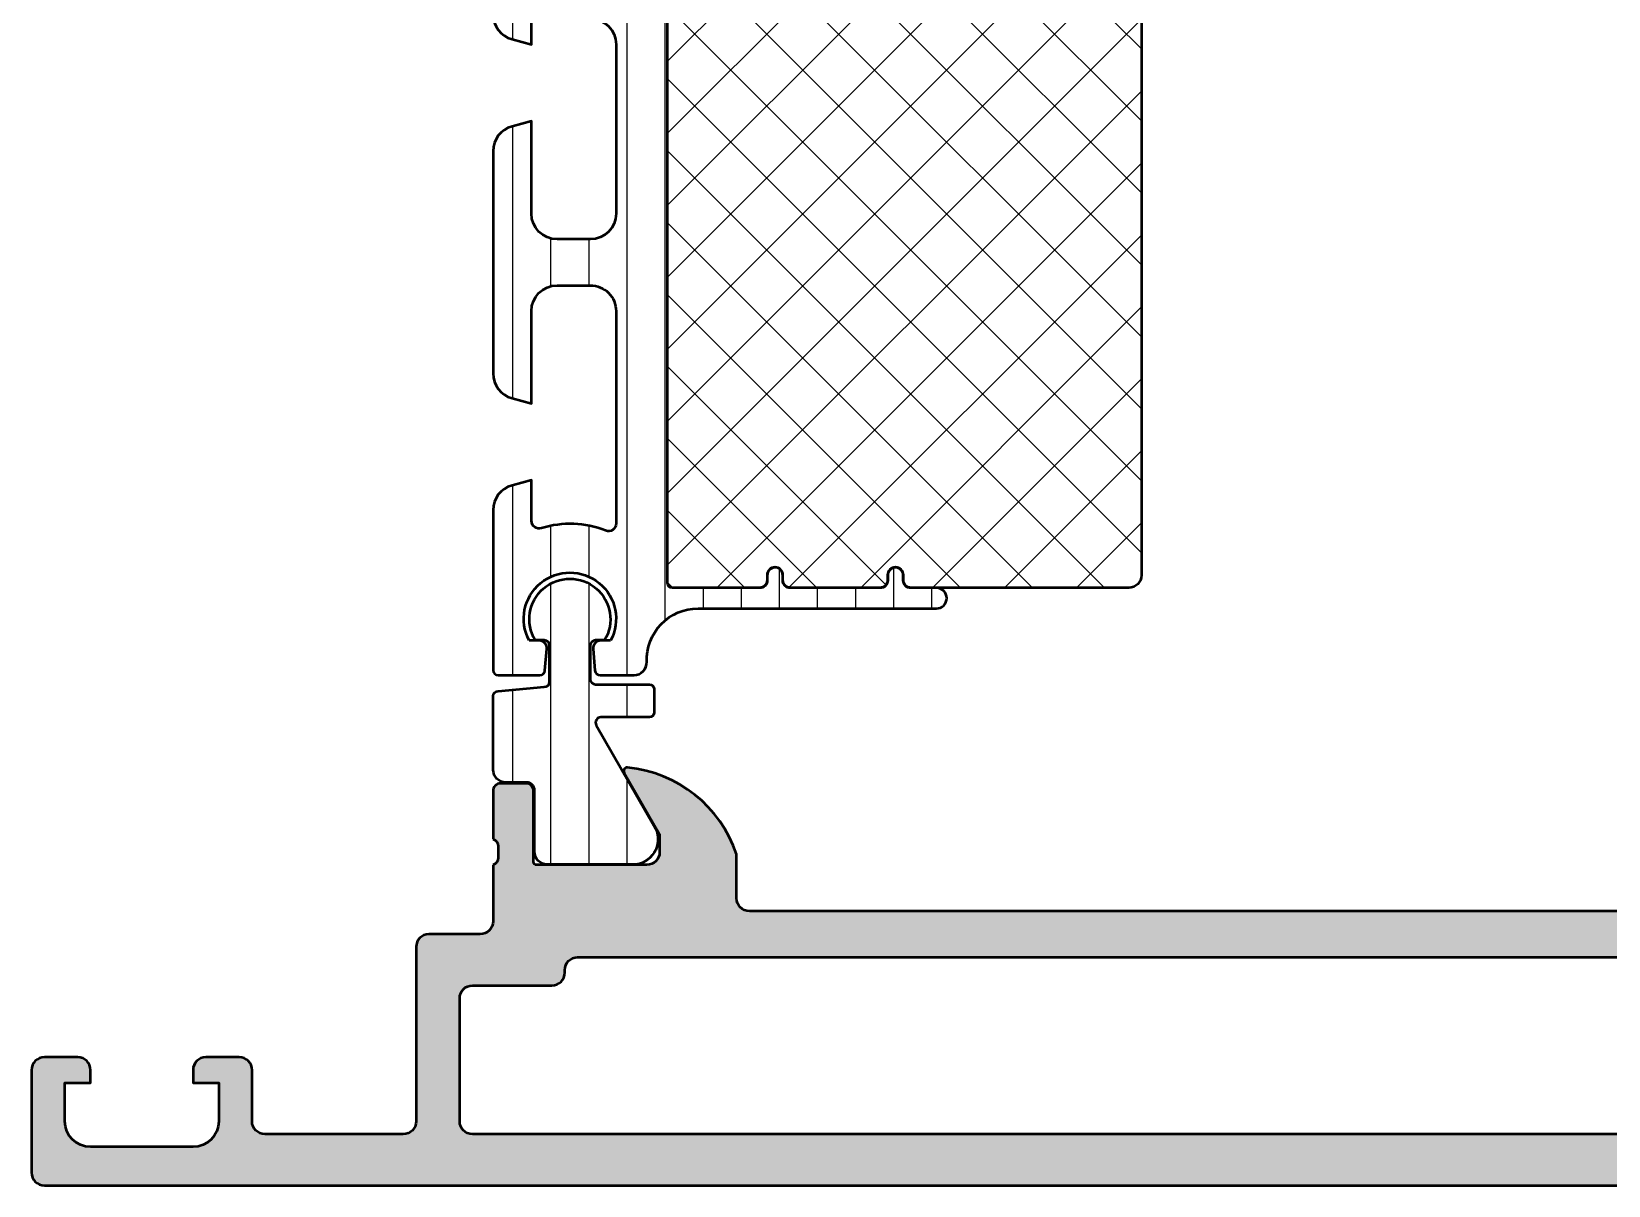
# Model space of a CAD drawing. Extents: x 5 to 135, y 0 to 90.
# Drawn here: x 5 to 66.5, y 0 to 45 of the extents above; entities that cross this region are included whole.
import ezdxf

# ---------------------------------------------------------------- set-up
doc = ezdxf.new("R2010")
doc.units = 0
for name, color, linetype, lineweight in [('0S-Alu contour', 7, 'Continuous', 50), ('0S-Alu hatch', 252, 'Continuous', 25), ('0S-Plastic contour', 254, 'Continuous', 50), ('0S-Plastic hatch', 253, 'Continuous', 25), ('0S-PT contour', 91, 'Continuous', 50), ('0S-PT hatch', 103, 'Continuous', 25)]:
    doc.layers.add(name, color=color, linetype=linetype, lineweight=lineweight)
pattern_1 = [(90, (0, 0), (-1.4859, 0), [])]

# ---------------------------------------------------------------- blocks, each defined once
blk = doc.blocks.new('438180__814EAFC7_BF43_4CFC_AAF3_BC1D831160ED_')
at = {"layer": '0S-Alu hatch'}
h = blk.add_hatch(color=256, dxfattribs=at)
edge = h.paths.add_edge_path()
edge.add_arc((20.5, 9.300000000000033), 0.5, 90, 180)
edge.add_line((20, 9.300000000000033), (19.99999999999998, 2.500000000000039))
edge.add_ellipse((19.49999999999998, 2.500000000000039), major_axis=(-0.5, 0), ratio=1, start_angle=90, end_angle=180, ccw=False)
edge.add_line((19.49999999999998, 2.000000000000039), (14.09999999999999, 2.000000000000033))
edge.add_ellipse((14.09999999999999, 2.500000000000033), major_axis=(-0.5, 0), ratio=1, start_angle=0, end_angle=90, ccw=False)
edge.add_line((13.59999999999999, 2.500000000000033), (13.59999999999999, 4.500000000000043))
edge.add_arc((13.09999999999999, 4.500000000000042), 0.5, 0, 90)
edge.add_line((13.09999999999999, 5.000000000000042), (11.79999999999999, 5.000000000000047))
edge.add_arc((11.79999999999999, 4.500000000000047), 0.5, 90, 180)
edge.add_line((11.29999999999999, 4.500000000000047), (11.29999999999999, 4.000000000000041))
edge.add_line((11.29999999999999, 4.000000000000041), (12.29999999999999, 4.000000000000041))
edge.add_line((12.29999999999999, 4.000000000000041), (12.29999999999999, 2.500000000000023))
edge.add_ellipse((11.30000000000002, 2.500000000000019), major_axis=(-0.9999999999999715, 0), ratio=1, start_angle=90, end_angle=180, ccw=False)
edge.add_line((11.30000000000002, 1.500000000000048), (7.300000000000011, 1.500000000000038))
edge.add_ellipse((7.300000000000011, 2.500000000000038), major_axis=(-1, 0), ratio=1, start_angle=0, end_angle=90, ccw=False)
edge.add_line((6.300000000000011, 2.500000000000038), (6.300000000000011, 4.000000000000043))
edge.add_line((6.300000000000011, 4.000000000000043), (7.299999999999997, 4.000000000000043))
edge.add_line((7.299999999999997, 4.000000000000043), (7.300000000000011, 4.500000000000015))
edge.add_arc((6.799999999999982, 4.500000000000015), 0.5000000000000285, 0, 90)
edge.add_line((6.799999999999982, 5.000000000000044), (5.5, 5.000000000000047))
edge.add_arc((5.5, 4.500000000000047), 0.5, 90, 180)
edge.add_line((5, 4.500000000000047), (5, 0.5000000000000462))
edge.add_arc((5.5, 0.5000000000000461), 0.5, 180, 270)
edge.add_line((5.5, 4.61e-14), (134.5, 1e-16))
edge.add_arc((134.5, 0.5000000000000002), 0.5000000000000001, 270, 360)
edge.add_line((135, 0.5000000000000002), (135, 4.5))
edge.add_arc((134.5, 4.5), 0.5, 0, 90)
edge.add_line((134.5, 5), (133.2, 5))
edge.add_arc((133.2, 4.5), 0.5, 90, 180)
edge.add_line((132.7, 4.5), (132.7, 4))
edge.add_line((132.7, 4), (133.7, 3.999999999999999))
edge.add_line((133.7, 3.999999999999999), (133.7, 2.499999999999999))
edge.add_ellipse((132.7, 2.499999999999999), major_axis=(-0.9999999999999857, 0), ratio=1, start_angle=90, end_angle=180, ccw=False)
edge.add_line((132.7, 1.500000000000013), (128.7, 1.500000000000001))
edge.add_ellipse((128.7, 2.5), major_axis=(-0.9999999999999991, 0), ratio=1, start_angle=0, end_angle=90, ccw=False)
edge.add_line((127.7, 2.5), (127.7, 4.000000000000002))
edge.add_line((127.7, 4.000000000000002), (128.7, 4.000000000000001))
edge.add_line((128.7, 4.000000000000001), (128.7, 4.5))
edge.add_arc((128.2, 4.500000000000001), 0.5, 0, 90)
edge.add_line((128.2, 5.000000000000001), (125.4, 5.000000000000003))
edge.add_arc((125.4, 4.500000000000003), 0.5, 90, 180)
edge.add_line((124.9, 4.500000000000003), (124.9, 4.299999999999998))
edge.add_arc((125.4, 4.300000000000002), 0.5, 180, 270)
edge.add_line((125.4, 3.800000000000002), (125.9, 3.800000000000004))
edge.add_ellipse((125.9, 3.3), major_axis=(-0.5000000000000036, 0), ratio=1, start_angle=180, end_angle=270, ccw=False)
edge.add_line((126.4, 3.3), (126.4, 2.500000000000003))
edge.add_ellipse((125.9, 2.500000000000003), major_axis=(-0.5, 0), ratio=1, start_angle=90, end_angle=180, ccw=False)
edge.add_line((125.9, 2.000000000000003), (109.8, 2.000000000000009))
edge.add_line((109.8, 2.000000000000009), (103.728752950012, 2.433660503570578))
edge.add_ellipse((103.8, 3.431119203401306), major_axis=(-0.9999999999999925, 0), ratio=1, start_angle=0, end_angle=85.91438322002551, ccw=False)
edge.add_line((102.8, 3.431119203401306), (102.8, 8.200000000000015))
edge.add_ellipse((103.3, 8.200000000000015), major_axis=(-0.4999999999999858, 0), ratio=1, start_angle=270, end_angle=360, ccw=False)
edge.add_line((103.3, 8.700000000000001), (104.3, 8.700000000000008))
edge.add_arc((104.3, 9.200000000000008), 0.5, 270, 360)
edge.add_line((104.8, 9.200000000000008), (104.8, 10.69999999999998))
edge.add_ellipse((104.878836446543, 10.96752059199311), major_axis=(-0.2788950563274415, 0), ratio=1, start_angle=-1.1645893740658835, end_angle=73.58012358050678, ccw=False)
edge.add_line((104.599999, 10.97318899999133), (104.599999, 11.42678299999165))
edge.add_ellipse((104.8788670956432, 11.43244365946854), major_axis=(-0.2789255417371686, 0), ratio=1, start_angle=-73.57540544464462, end_angle=1.1628700728535932, ccw=False)
edge.add_line((104.8, 11.6999869999915), (104.8, 13.579998))
edge.add_arc((104.5, 13.579998), 0.2999999999999971, 0, 90)
edge.add_line((104.5, 13.879998), (103.5200256809572, 13.879998))
edge.add_arc((103.5200256809572, 13.579998), 0.3000000000000007, 90, 180)
edge.add_line((103.2200256809572, 13.579998), (103.2200256809572, 10.82))
edge.add_ellipse((103.1000256809572, 10.82), major_axis=(-0.1200000000000045, 0), ratio=1, start_angle=90, end_angle=180, ccw=False)
edge.add_line((103.1000256809572, 10.69999999999999), (98.80000000000003, 10.7))
edge.add_ellipse((98.80000000000003, 11.2), major_axis=(-0.5, 0), ratio=1, start_angle=0, end_angle=90, ccw=False)
edge.add_line((98.30000000000001, 11.2), (98.30000000000001, 11.9))
edge.add_line((98.30000000000001, 11.9), (99.68149545762238, 14.29282032302755))
edge.add_arc((99.56188021535169, 14.36188021535171), 0.1381197846483185, 330.0000000000028, 455.6225775507826)
edge.add_arc((100.0382232411738, 9.523391138152158), 5.00000000000005, 95.62257755079324, 162.2515836439299)
edge.add_ellipse((94.79999999999998, 11.19999999999996), major_axis=(-0.4999999999999579, 0), ratio=1, start_angle=90, end_angle=162.2515836439314, ccw=False)
edge.add_line((94.79999999999998, 10.7), (33, 10.70000000000003))
edge.add_ellipse((32.99999999999999, 11.20000000000002), major_axis=(-0.4999999999999858, 0), ratio=1, start_angle=0, end_angle=90.00000000000159, ccw=False)
edge.add_line((32.5, 11.20000000000002), (32.50000000000002, 12.92002525929592))
edge.add_arc((27.76177675882621, 11.32339113815223), 4.999999999999984, 18.62221896074839, 84.37742244920652)
edge.add_arc((28.23811978464832, 16.16188021535172), 0.1381197846482905, 84.37742244921046, 209.9999999999979)
edge.add_line((28.11850454237766, 16.09282032302758), (29.5, 13.70000000000003))
edge.add_line((29.5, 13.70000000000003), (29.50000000000001, 13.00000000000004))
edge.add_ellipse((29, 13.00000000000004), major_axis=(-0.5000000000000142, 0), ratio=1, start_angle=90, end_angle=180, ccw=False)
edge.add_line((29, 12.50000000000003), (24.69997431904278, 12.50000000000005))
edge.add_ellipse((24.69997431904278, 12.62000000000005), major_axis=(-0.1200000000000045, 0), ratio=1, start_angle=0, end_angle=90, ccw=False)
edge.add_line((24.57997431904278, 12.62000000000005), (24.57997431904279, 15.37999800000003))
edge.add_arc((24.27997431904278, 15.37999800000003), 0.3000000000000114, 0, 90)
edge.add_line((24.27997431904278, 15.67999800000004), (23.29999999999998, 15.67999800000005))
edge.add_arc((23.29999999999997, 15.37999800000005), 0.2999999999999954, 89.99999999999729, 180)
edge.add_line((22.99999999999997, 15.37999800000005), (23, 13.49998699999152))
edge.add_ellipse((22.92113290435683, 13.23244365946859), major_axis=(-0.2789255417371429, 0), ratio=1, start_angle=178.8371299271167, end_angle=253.57540544464308, ccw=False)
edge.add_line((23.20000099999999, 13.22678299999155), (23.20000099999999, 12.77318899999163))
edge.add_ellipse((22.92116355345694, 12.76752059199316), major_axis=(-0.2788950563274399, 0), ratio=1, start_angle=106.4198764194933, end_angle=181.1645893741182, ccw=False)
edge.add_line((22.99999999999998, 12.50000000000003), (22.99999999999998, 10.30000000000002))
edge.add_ellipse((22.50000000000001, 10.30000000000002), major_axis=(-0.4999999999999716, 0), ratio=1, start_angle=89.9999999999983, end_angle=180, ccw=False)
edge.add_line((22.5, 9.800000000000052), (20.5, 9.800000000000033))
edge = h.paths.add_edge_path()
edge.add_line((22.2, 7.800000000000039), (25.30000000000001, 7.800000000000039))
edge.add_arc((25.30000000000001, 8.300000000000026), 0.4999999999999858, 270, 360)
edge.add_line((25.8, 8.300000000000026), (25.8, 8.400000000000023))
edge.add_ellipse((26.30000000000001, 8.400000000000023), major_axis=(-0.5000000000000142, 0), ratio=1, start_angle=270.00000000000165, end_angle=360, ccw=False)
edge.add_line((26.3, 8.900000000000038), (100.6, 8.900000000000007))
edge.add_ellipse((100.6, 8.40000000000001), major_axis=(-0.4999999999999983, 0), ratio=1, start_angle=180, end_angle=270, ccw=False)
edge.add_line((101.1, 8.40000000000001), (101.1, 2.500000000000012))
edge.add_ellipse((100.6, 2.500000000000012), major_axis=(-0.5, 0), ratio=1, start_angle=90, end_angle=180, ccw=False)
edge.add_line((100.6, 2.000000000000012), (22.2, 2.000000000000038))
edge.add_ellipse((22.2, 2.500000000000037), major_axis=(-0.4999999999999996, 0), ratio=1, start_angle=0, end_angle=90, ccw=False)
edge.add_line((21.7, 2.500000000000037), (21.7, 7.300000000000039))
edge.add_ellipse((22.2, 7.300000000000039), major_axis=(-0.5, 0), ratio=1, start_angle=270, end_angle=360, ccw=False)
at = {"layer": '0S-Alu contour', "color": 7}
for points in [[(28.11850454237766, 16.09282032302758), (29.5, 13.70000000000003), (29.50000000000001, 13.00000000000004)], [(22.99999999999997, 15.37999800000005), (23, 13.49998699999152)], [(24.27997431904278, 15.67999800000004), (23.29999999999998, 15.67999800000005)], [(24.57997431904278, 12.62000000000005), (24.57997431904279, 15.37999800000003)], [(23.20000099999999, 13.22678299999155), (23.20000099999999, 12.77318899999163)], [(32.5, 11.20000000000002), (32.50000000000002, 12.92002525929592)], [(22.99999999999998, 12.50000000000003), (22.99999999999998, 10.30000000000002)], [(29, 12.50000000000003), (24.69997431904278, 12.50000000000005)], [(94.79999999999998, 10.7), (33, 10.70000000000003)], [(20, 9.300000000000033), (19.99999999999998, 2.500000000000039)], [(22.5, 9.800000000000052), (20.5, 9.800000000000033)], [(26.3, 8.900000000000038), (100.6, 8.900000000000007)], [(25.8, 8.300000000000026), (25.8, 8.400000000000023)], [(22.2, 7.800000000000039), (25.30000000000001, 7.800000000000039)], [(21.7, 2.500000000000037), (21.7, 7.300000000000039)], [(6.799999999999982, 5.000000000000044), (5.5, 5.000000000000047)], [(13.09999999999999, 5.000000000000042), (11.79999999999999, 5.000000000000047)], [(5, 4.500000000000047), (5, 0.5000000000000462)], [(6.300000000000011, 2.500000000000038), (6.300000000000011, 4.000000000000043), (7.299999999999997, 4.000000000000043), (7.300000000000011, 4.500000000000015)], [(11.29999999999999, 4.500000000000047), (11.29999999999999, 4.000000000000041), (12.29999999999999, 4.000000000000041), (12.29999999999999, 2.500000000000023)], [(13.59999999999999, 2.500000000000033), (13.59999999999999, 4.500000000000043)], [(19.49999999999998, 2.000000000000039), (14.09999999999999, 2.000000000000033)], [(100.6, 2.000000000000012), (22.2, 2.000000000000038)], [(11.30000000000002, 1.500000000000048), (7.300000000000011, 1.500000000000038)], [(5.5, 4.61e-14), (134.5, 1e-16)]]:
    blk.add_lwpolyline(points, dxfattribs=at)
for centre, radius, start, end in [((28.23811978464832, 16.16188021535172), 0.1381197846482905, 84.37742244921046, 209.9999999999979), ((27.76177675882621, 11.32339113815223), 4.999999999999984, 18.62221896074839, 84.37742244920652), ((23.29999999999997, 15.37999800000005), 0.2999999999999954, 89.99999999999729, 180), ((24.27997431904278, 15.37999800000003), 0.3000000000000114, 0, 90), ((20.5, 9.300000000000033), 0.5, 90, 180), ((25.30000000000001, 8.300000000000026), 0.4999999999999858, 270, 0), ((5.5, 4.500000000000047), 0.5, 90, 180), ((6.799999999999982, 4.500000000000015), 0.5000000000000285, 0, 90), ((11.79999999999999, 4.500000000000047), 0.5, 90, 180), ((13.09999999999999, 4.500000000000042), 0.5, 0, 90), ((5.5, 0.5000000000000461), 0.5, 180, 270)]:
    blk.add_arc(centre, radius, start, end, dxfattribs=at)
at = {"layer": '0S-Alu contour', "color": 7, "extrusion": (0, 0, -1)}
for centre, radius, start, end in [((-22.92113290435683, 13.23244365946859), 0.2789255417371429, 106.4245945553569, 181.1628700728834), ((-29, 13.00000000000004), 0.5000000000000142, 180, 270), ((-22.92116355345694, 12.76752059199316), 0.2788950563274399, 178.8354106258818, 253.5801235805067), ((-24.69997431904278, 12.62000000000005), 0.1200000000000045, 270, 0), ((-32.99999999999999, 11.20000000000002), 0.4999999999999858, 269.9999999999984, 0), ((-22.50000000000001, 10.30000000000002), 0.4999999999999716, 180, 270.0000000000017), ((-26.30000000000001, 8.400000000000023), 0.5000000000000142, 0, 89.99999999999837), ((-22.2, 7.300000000000039), 0.5, 0, 90), ((-7.300000000000011, 2.500000000000038), 1, 270, 0), ((-11.30000000000002, 2.500000000000019), 0.9999999999999715, 180, 270), ((-14.09999999999999, 2.500000000000033), 0.5, 270, 0), ((-19.49999999999998, 2.500000000000039), 0.5, 180, 270), ((-22.2, 2.500000000000037), 0.4999999999999996, 270, 0)]:
    blk.add_arc(centre, radius, start, end, dxfattribs=at)
blk = doc.blocks.new('284259__58553F47_09EC_408F_94C0_0DFBBCF544B6___F03241F6_946D_484C_BD6D_62B1DB7DDAC7_')
at = {"layer": '0S-Plastic hatch'}
h = blk.add_hatch(dxfattribs=at)
h.set_pattern_fill('ANSI31', color=256, scale=0.4680000000000001, angle=45, style=0)
h.set_pattern_definition(pattern_1)
edge = h.paths.add_edge_path()
edge.add_line((22.99998674323192, 48.79000299999766), (22.999986728302, 45.66896648204918))
edge.add_arc((24.00109833444349, 45.66967109353213), 1.001111854104481, 180.040326430396, 254.9402975235306)
edge.add_line((23.74098404275708, 44.70294181411158), (24.49998672830331, 44.49999991958055))
edge.add_line((24.49998672830331, 44.49999991958055), (24.49996384012012, 45.49999991958049))
edge.add_line((24.49996384012012, 45.49999991958049), (26.79987212951386, 45.49999992563205))
edge.add_ellipse((26.79987212951385, 44.4998822681647), major_axis=(-1.000117657467349, 0), ratio=1, start_angle=180, end_angle=269.9999999999992, ccw=False)
edge.add_line((27.79998978698119, 44.4998822681647), (27.79998978698126, 37.90010917127506))
edge.add_ellipse((26.79988052924239, 37.90010917127506), major_axis=(-1.00010925773887, 0), ratio=1, start_angle=90.00000030740688, end_angle=180, ccw=False)
edge.add_line((26.79988053460824, 36.89999991353619), (25.50010101908842, 36.89999991261349))
edge.add_ellipse((25.50010101908843, 37.90013710098986), major_axis=(-1.000137188376371, 0), ratio=1, start_angle=0, end_angle=89.9999999999992, ccw=False)
edge.add_line((24.49996383071206, 37.90013710098986), (24.49996384012, 41.4999999195805))
edge.add_line((24.49996384012, 41.4999999195805), (23.74098404275642, 41.29699698989327))
edge.add_arc((24.0011716479505, 40.33020355047965), 1.001192860736555, 105.0627999273956, 179.9547890311816)
edge.add_line((22.99997909890913, 40.33099357192443), (22.99997909890906, 31.66900626725561))
edge.add_arc((24.00113193529431, 31.66971090775821), 1.00115308435846, 180.040326430414, 254.9402975235496)
edge.add_line((23.74100693094084, 30.70294181411145), (24.49996384012, 30.50001215925068))
edge.add_line((24.49996384012, 30.50001215925068), (24.49996383071204, 34.09986884497104))
edge.add_ellipse((25.50010101908843, 34.09986884497101), major_axis=(-1.000137188376399, 0), ratio=1, start_angle=270.00000026673837, end_angle=360, ccw=False)
edge.add_line((25.50010101443233, 35.10000603334741), (26.79988052924236, 35.10000603242477))
edge.add_ellipse((26.7998805292424, 34.09989677468593), major_axis=(-1.000109257738841, 0), ratio=1, start_angle=180, end_angle=270.00000000000244, ccw=False)
edge.add_line((27.79998978698124, 34.09989677468593), (27.79998978006084, 25.81576744381206))
edge.add_ellipse((27.4999897800609, 25.81576744381207), major_axis=(-0.2999999999999403, 0), ratio=1, start_angle=68.53974442791849, end_angle=180, ccw=False)
edge.add_arc((25.99998126739283, 22.00001398454327), 3.799999999999879, 68.53974442791804, 107.0188797955992)
edge.add_ellipse((24.79996536599561, 25.92046827408582), major_axis=(-0.2999999999999751, 0), ratio=1, start_angle=0, end_angle=107.01887979559751, ccw=False)
edge.add_line((24.49996536599563, 25.92046827408582), (24.49996536599552, 27.49999991958027))
edge.add_line((24.49996536599552, 27.49999991958027), (23.74098556863144, 27.2969969898931))
edge.add_arc((24.00117317382618, 26.33020355047949), 1.001192860736714, 105.0627999274319, 179.954789031246)
edge.add_line((22.99998062478464, 26.33099357192314), (22.99998062478471, 20.10004730203323))
edge.add_arc((23.19998062478472, 20.10004730203323), 0.2000000000000028, 180, 269.9999999999959)
edge.add_line((23.1999806247847, 19.90004730203322), (24.825995996266, 19.90004730203322))
edge.add_arc((24.82599599626599, 20.10004730203347), 0.2000000000002515, 270.0000000000041, 354.9998434473366)
edge.add_line((25.02523488825568, 20.08261560909159), (25.09883896276901, 20.92388755558904))
edge.add_arc((24.79998062478479, 20.95003509500184), 0.3000000000000504, 354.9998434473374, 449.9999999999729)
edge.add_line((24.79998062478494, 21.25003509500189), (24.41337675759654, 21.25003509500204))
edge.add_ellipse((26.00003992233552, 22.10003509597875), major_axis=(-1.799999999999979, 0), ratio=1, start_angle=151.8213572241999, end_angle=28.1786427758002, ccw=False)
edge.add_line((27.5867030870745, 21.25003509500204), (27.19998062478487, 21.25003509500204))
edge.add_arc((27.19998062478486, 20.9500350950019), 0.3000000000001428, 89.99999999999729, 185.0001565526666)
edge.add_line((26.90112228680055, 20.92388755558908), (26.97472636131396, 20.08261560909136))
edge.add_arc((27.17396525330335, 20.10004730203324), 0.1999999999999543, 185.0001565526677, 270)
edge.add_line((27.17396525330335, 19.90004730203328), (28.49998062478777, 19.90004730203322))
edge.add_arc((28.4999806247878, 20.40004730203338), 0.5000000000001599, 269.9999999999968, 362.2920152210359)
edge.add_ellipse((30.99798057030176, 20.50002866135833), major_axis=(-1.999999999999889, 0), ratio=1, start_angle=-89.99999999999898, end_angle=2.2920152210356264, ccw=False)
edge.add_line((30.99798057030173, 22.50002866135822), (40.29998360589394, 22.50002866135839))
edge.add_arc((40.29998360589394, 22.90002255784277), 0.399993896484375, 270, 450)
edge.add_line((40.29998360589394, 23.30001645432714), (39.29998055413613, 23.30001645432714))
edge.add_ellipse((39.29998055413613, 23.60001645432721), major_axis=(-0.3000000000000682, 0), ratio=1, start_angle=0, end_angle=90, ccw=False)
edge.add_line((38.99998055413606, 23.60001645432721), (38.99998055413606, 23.80001645432976))
edge.add_arc((38.69998513177272, 23.80001645432972), 0.2999954223633381, 0, 180)
edge.add_line((38.39998970940938, 23.80001645432968), (38.39998970940944, 23.60001645432733))
edge.add_ellipse((38.0999897094094, 23.60001645432725), major_axis=(-0.3000000000000398, 0), ratio=1, start_angle=89.99999999999733, end_angle=180, ccw=False)
edge.add_line((38.09998970940938, 23.30001645432721), (34.59998055413607, 23.30001645432714))
edge.add_ellipse((34.59998055413608, 23.60001645432716), major_axis=(-0.3000000000000149, 0), ratio=1, start_angle=0, end_angle=89.99999999999733, ccw=False)
edge.add_line((34.29998055413607, 23.60001645432716), (34.29998055413613, 23.80001645432699))
edge.add_arc((33.99998513177282, 23.80001645432705), 0.2999954223633097, 0, 180)
edge.add_line((33.69998970940951, 23.80001645432711), (33.69998970940945, 23.60001645432717))
edge.add_ellipse((33.3999897094094, 23.60001645432725), major_axis=(-0.300000000000054, 0), ratio=1, start_angle=90.00000000000267, end_angle=180, ccw=False)
edge.add_line((33.39998970940941, 23.3000164543272), (29.9999867283033, 23.30001645432709))
edge.add_ellipse((29.9999867283033, 23.50001645432536), major_axis=(-0.1999999999982691, 0), ratio=1, start_angle=0, end_angle=90, ccw=False)
edge.add_line((29.79998672830503, 23.50001645432536), (29.79998672830327, 46.90001645432683))
edge.add_ellipse((29.99998672830328, 46.90001645432685), major_axis=(-0.200000000000017, 0), ratio=1, start_angle=270.0000000000041, end_angle=360, ccw=False)
edge.add_line((29.99998672830327, 47.10001645432686), (33.39998970940954, 47.10001645432675))
edge.add_ellipse((33.39998970940954, 46.80001645432674), major_axis=(-0.3000000000000114, 0), ratio=1, start_angle=180, end_angle=270, ccw=False)
edge.add_line((33.69998970940955, 46.80001645432674), (33.69998970940945, 46.60001645432704))
edge.add_arc((33.99998513177279, 46.60001645432701), 0.2999954223633381, 180, 360)
edge.add_line((34.29998055413613, 46.60001645432698), (34.29998055413613, 46.8000164543269))
edge.add_ellipse((34.59998055413603, 46.80001645432691), major_axis=(-0.2999999999998977, 0), ratio=1, start_angle=270, end_angle=360, ccw=False)
edge.add_line((34.59998055413603, 47.1000164543268), (38.0999897094094, 47.10001645432682))
edge.add_ellipse((38.0999897094094, 46.80001645432681), major_axis=(-0.3000000000000114, 0), ratio=1, start_angle=180, end_angle=270, ccw=False)
edge.add_line((38.39998970940941, 46.80001645432681), (38.39998970940927, 46.6000164543245))
edge.add_arc((38.69998513177267, 46.60001645432436), 0.2999954223633949, 180, 360)
edge.add_line((38.99998055413606, 46.60001645432423), (38.99998055413608, 46.80001645432684))
edge.add_ellipse((39.2999805541361, 46.80001645432684), major_axis=(-0.3000000000000256, 0), ratio=1, start_angle=270.00000000000273, end_angle=360, ccw=False)
edge.add_line((39.29998055413609, 47.10001645432686), (40.29998360589397, 47.10001645432686))
edge.add_arc((40.29998360589395, 47.50001035081122), 0.3999938964843466, 270.0000000000021, 450.000000000002)
edge.add_line((40.29998360589394, 47.90000424729556), (28.0999901823073, 47.90000424729573))
edge.add_ellipse((28.09999018230731, 48.10000424729573), major_axis=(-0.2000000000000028, 0), ratio=1, start_angle=0, end_angle=89.99999999999591, ccw=False)
edge.add_line((27.89999018230731, 48.10000424729573), (27.90503311858169, 48.53086750689143))
edge.add_line((27.90503311858169, 48.53086750689143), (29.28546822640297, 50.95954699999747))
edge.add_arc((28.44421557741173, 51.50018192527475), 0.9999960709244554, 327.2729839001503, 441.8183919481008)
edge.add_line((28.58652622640306, 52.48999999999758), (25.10998208867839, 52.49000000000465))
edge.add_arc((25.10998208867838, 51.99000402255906), 0.499995977445586, 89.99999999999837, 180.0079248057727)
edge.add_line((24.60998611601544, 51.989934866139), (24.61031805876728, 49.59004449382497))
edge.add_ellipse((24.31031806163682, 49.59000299999777), major_axis=(-0.300000000000019, 0), ratio=1, start_angle=89.99999999999733, end_angle=180.0079247372928, ccw=False)
edge.add_line((24.31031806163681, 49.29000299999775), (23.49998674323207, 49.2900029999978))
edge.add_arc((23.49998674323206, 48.79000299999766), 0.500000000000135, 89.99999999999837, 180)
at = {"layer": '0S-Plastic contour', "color": 7}
for points in [[(28.58652622640306, 52.48999999999758), (25.10998208867839, 52.49000000000465)], [(24.60998611601544, 51.989934866139), (24.61031805876728, 49.59004449382497)], [(27.89999018230731, 48.10000424729573), (27.90503311858169, 48.53086750689143), (29.28546822640297, 50.95954699999747)], [(24.31031806163681, 49.29000299999775), (23.49998674323207, 49.2900029999978)], [(22.99998674323192, 48.79000299999766), (22.999986728302, 45.66896648204918)], [(40.29998360589394, 47.90000424729556), (28.0999901823073, 47.90000424729573)], [(29.79998672830503, 23.50001645432536), (29.79998672830327, 46.90001645432683)], [(29.99998672830327, 47.10001645432686), (33.39998970940954, 47.10001645432675)], [(33.69998970940955, 46.80001645432674), (33.69998970940945, 46.60001645432704)], [(34.29998055413613, 46.60001645432698), (34.29998055413613, 46.8000164543269)], [(34.59998055413603, 47.1000164543268), (38.0999897094094, 47.10001645432682)], [(38.39998970940941, 46.80001645432681), (38.39998970940927, 46.6000164543245)], [(38.99998055413606, 46.60001645432423), (38.99998055413608, 46.80001645432684)], [(39.29998055413609, 47.10001645432686), (40.29998360589397, 47.10001645432686)], [(23.74098404275708, 44.70294181411158), (24.49998672830331, 44.49999991958055), (24.49996384012012, 45.49999991958049), (26.79987212951386, 45.49999992563205)], [(27.79998978698119, 44.4998822681647), (27.79998978698126, 37.90010917127506)], [(24.49996383071206, 37.90013710098986), (24.49996384012, 41.4999999195805), (23.74098404275642, 41.29699698989327)], [(22.99997909890913, 40.33099357192443), (22.99997909890906, 31.66900626725561)], [(26.79988053460824, 36.89999991353619), (25.50010101908842, 36.89999991261349)], [(25.50010101443233, 35.10000603334741), (26.79988052924236, 35.10000603242477)], [(23.74100693094084, 30.70294181411145), (24.49996384012, 30.50001215925068), (24.49996383071204, 34.09986884497104)], [(27.79998978698124, 34.09989677468593), (27.79998978006084, 25.81576744381206)], [(24.49996536599563, 25.92046827408582), (24.49996536599552, 27.49999991958027), (23.74098556863144, 27.2969969898931)], [(22.99998062478464, 26.33099357192314), (22.99998062478471, 20.10004730203323)], [(33.69998970940951, 23.80001645432711), (33.69998970940945, 23.60001645432717)], [(34.29998055413607, 23.60001645432716), (34.29998055413613, 23.80001645432699)], [(38.39998970940938, 23.80001645432968), (38.39998970940944, 23.60001645432733)], [(38.99998055413606, 23.60001645432721), (38.99998055413606, 23.80001645432976)], [(33.39998970940941, 23.3000164543272), (29.9999867283033, 23.30001645432709)], [(38.09998970940938, 23.30001645432721), (34.59998055413607, 23.30001645432714)], [(40.29998360589394, 23.30001645432714), (39.29998055413613, 23.30001645432714)], [(30.99798057030173, 22.50002866135822), (40.29998360589394, 22.50002866135839)], [(24.79998062478494, 21.25003509500189), (24.41337675759654, 21.25003509500204)], [(25.02523488825568, 20.08261560909159), (25.09883896276901, 20.92388755558904)], [(26.90112228680055, 20.92388755558908), (26.97472636131396, 20.08261560909136)], [(27.5867030870745, 21.25003509500204), (27.19998062478487, 21.25003509500204)], [(23.1999806247847, 19.90004730203322), (24.825995996266, 19.90004730203322)], [(27.17396525330335, 19.90004730203328), (28.49998062478777, 19.90004730203322)]]:
    blk.add_lwpolyline(points, dxfattribs=at)
for centre, radius, start, end in [((25.10998208867838, 51.99000402255906), 0.499995977445586, 89.99999999999837, 180.0079248057727), ((28.44421557741173, 51.50018192527475), 0.9999960709244554, 327.2729839001503, 81.81839194810085), ((23.49998674323206, 48.79000299999766), 0.500000000000135, 89.99999999999837, 180), ((40.29998360589395, 47.50001035081122), 0.3999938964843466, 270.0000000000021, 90.00000000000205), ((33.99998513177279, 46.60001645432701), 0.2999954223633381, 180, 0), ((38.69998513177267, 46.60001645432436), 0.2999954223633949, 180, 0), ((24.00109833444349, 45.66967109353213), 1.001111854104481, 180.040326430396, 254.9402975235306), ((24.0011716479505, 40.33020355047965), 1.001192860736555, 105.0627999273956, 179.9547890311816), ((24.00113193529431, 31.66971090775821), 1.00115308435846, 180.040326430414, 254.9402975235496), ((24.00117317382618, 26.33020355047949), 1.001192860736714, 105.0627999274319, 179.954789031246), ((25.99998126739283, 22.00001398454327), 3.799999999999879, 68.53974442791804, 107.0188797955992), ((33.99998513177282, 23.80001645432705), 0.2999954223633097, 0, 180), ((38.69998513177272, 23.80001645432972), 0.2999954223633381, 0, 180), ((40.29998360589394, 22.90002255784277), 0.399993896484375, 270, 90), ((24.79998062478479, 20.95003509500184), 0.3000000000000504, 354.9998434473374, 89.99999999997284), ((27.19998062478486, 20.9500350950019), 0.3000000000001428, 89.99999999999729, 185.0001565526666), ((28.4999806247878, 20.40004730203338), 0.5000000000001599, 269.9999999999968, 2.292015221035908), ((23.19998062478472, 20.10004730203323), 0.2000000000000028, 180, 269.9999999999959), ((24.82599599626599, 20.10004730203347), 0.2000000000002515, 270.0000000000041, 354.9998434473366), ((27.17396525330335, 20.10004730203324), 0.1999999999999543, 185.0001565526677, 270)]:
    blk.add_arc(centre, radius, start, end, dxfattribs=at)
at = {"layer": '0S-Plastic contour', "color": 7, "extrusion": (0, 0, -1)}
for centre, radius, start, end in [((-24.31031806163682, 49.59000299999777), 0.300000000000019, 179.9920752627072, 270.0000000000027), ((-28.09999018230731, 48.10000424729573), 0.2000000000000028, 270.0000000000041, 0), ((-29.99998672830328, 46.90001645432685), 0.200000000000017, 0, 89.99999999999594), ((-33.39998970940954, 46.80001645432674), 0.3000000000000114, 90, 180), ((-34.59998055413603, 46.80001645432691), 0.2999999999998977, 0, 90), ((-38.0999897094094, 46.80001645432681), 0.3000000000000114, 90, 180), ((-39.2999805541361, 46.80001645432684), 0.3000000000000256, 0, 89.99999999999729), ((-26.79987212951385, 44.4998822681647), 1.000117657467349, 90.00000000000081, 180), ((-25.50010101908843, 37.90013710098986), 1.000137188376371, 270.0000000000008, 0), ((-26.79988052924239, 37.90010917127506), 1.00010925773887, 180, 269.9999996925931), ((-25.50010101908843, 34.09986884497101), 1.000137188376399, 0, 89.99999973326165), ((-26.7998805292424, 34.09989677468593), 1.000109257738841, 89.99999999999756, 180), ((-24.79996536599561, 25.92046827408582), 0.2999999999999751, 252.9811202044025, 0), ((-27.4999897800609, 25.81576744381207), 0.2999999999999403, 180, 291.4602555720815), ((-26.00003992233552, 22.10003509597875), 1.799999999999979, 331.8213572241998, 208.1786427758002), ((-29.9999867283033, 23.50001645432536), 0.1999999999982691, 270, 0), ((-33.3999897094094, 23.60001645432725), 0.300000000000054, 180, 269.9999999999973), ((-34.59998055413608, 23.60001645432716), 0.3000000000000149, 270.0000000000027, 0), ((-38.0999897094094, 23.60001645432725), 0.3000000000000398, 180, 270.0000000000027), ((-39.29998055413613, 23.60001645432721), 0.3000000000000682, 270, 0), ((-30.99798057030176, 20.50002866135833), 1.999999999999889, 357.7079847789644, 89.99999999999898)]:
    blk.add_arc(centre, radius, start, end, dxfattribs=at)
blk = doc.blocks.new('439120__6E0EBD5B_D779_45DD_9AAA_1F7CC7FA0550_')
at = {"layer": '0S-PT hatch'}
h = blk.add_hatch(dxfattribs=at)
h.set_pattern_fill('ANSI37', color=256, scale=0.625, angle=90, style=0)
h.set_pattern_definition([(135, (0, 0), (-1.403165018917055, -1.403165018917055), []), (225, (0, 0), (1.403165018917055, -1.403165018917055), [])])
edge = h.paths.add_edge_path()
edge.add_ellipse((47.79998672830319, 46.60001645432317), major_axis=(-0.4900000000001157, 0), ratio=1, start_angle=180, end_angle=270, ccw=False)
edge.add_line((48.2899867283033, 46.60001645432317), (48.28998672830326, 23.80001645432254))
edge.add_ellipse((47.7999867283033, 23.80001645432254), major_axis=(-0.4899999999999523, 0), ratio=1, start_angle=90.0000000000017, end_angle=180, ccw=False)
edge.add_line((47.79998672830332, 23.31001645432259), (39.2999805541361, 23.3100164543226))
edge.add_ellipse((39.2999805541361, 23.60001645432264), major_axis=(-0.2900000000000418, 0), ratio=1, start_angle=0, end_angle=90, ccw=False)
edge.add_line((39.00998055413606, 23.60001645432264), (39.00998055413607, 23.80001645432291))
edge.add_arc((38.69998513177278, 23.80001645432289), 0.3099954223632864, 0, 180)
edge.add_line((38.38998970940949, 23.80001645432288), (38.38998970940949, 23.60001645432312))
edge.add_ellipse((38.09998970940942, 23.60001645432312), major_axis=(-0.2900000000000773, 0), ratio=1, start_angle=90.00000000000279, end_angle=180, ccw=False)
edge.add_line((38.09998970940943, 23.31001645432305), (34.59998055413603, 23.31001645432305))
edge.add_ellipse((34.59998055413604, 23.60001645432301), major_axis=(-0.2899999999999565, 0), ratio=1, start_angle=0, end_angle=89.99999999999733, ccw=False)
edge.add_line((34.30998055413609, 23.60001645432301), (34.30998055413608, 23.80001645432288))
edge.add_arc((33.99998513177276, 23.80001645432289), 0.3099954223633148, 0, 180)
edge.add_line((33.68998970940945, 23.80001645432291), (33.68998970940945, 23.60001645432292))
edge.add_ellipse((33.39998970940952, 23.60001645432292), major_axis=(-0.289999999999921, 0), ratio=1, start_angle=90, end_angle=180, ccw=False)
edge.add_line((33.39998970940952, 23.310016454323), (29.99998672830337, 23.31001645432294))
edge.add_ellipse((29.99998672830339, 23.50001645432293), major_axis=(-0.1899999999999906, 0), ratio=1, start_angle=0, end_angle=89.99999999999568, ccw=False)
edge.add_line((29.8099867283034, 23.50001645432293), (29.80998672830333, 46.90001645432293))
edge.add_ellipse((29.99998672830328, 46.90001645432293), major_axis=(-0.1899999999999551, 0), ratio=1, start_angle=270, end_angle=360, ccw=False)
edge.add_line((29.99998672830328, 47.09001645432288), (33.39998970940947, 47.09001645432283))
edge.add_ellipse((33.39998970940947, 46.80001645432285), major_axis=(-0.2899999999999849, 0), ratio=1, start_angle=180, end_angle=270, ccw=False)
edge.add_line((33.68998970940945, 46.80001645432285), (33.68998970940945, 46.60001645432292))
edge.add_arc((33.99998513177276, 46.60001645432291), 0.3099954223633148, 180, 360)
edge.add_line((34.30998055413608, 46.60001645432288), (34.30998055413608, 46.80001645432279))
edge.add_ellipse((34.59998055413605, 46.80001645432279), major_axis=(-0.2899999999999778, 0), ratio=1, start_angle=270, end_angle=360, ccw=False)
edge.add_line((34.59998055413605, 47.09001645432277), (38.09998970940951, 47.09001645432278))
edge.add_ellipse((38.09998970940951, 46.80001645432279), major_axis=(-0.2899999999999849, 0), ratio=1, start_angle=180, end_angle=270, ccw=False)
edge.add_line((38.3899897094095, 46.80001645432279), (38.38998970940949, 46.60001645432292))
edge.add_arc((38.69998513177278, 46.60001645432291), 0.3099954223632864, 180, 360)
edge.add_line((39.00998055413607, 46.60001645432288), (39.00998055413607, 46.80001645432316))
edge.add_ellipse((39.29998055413603, 46.80001645432316), major_axis=(-0.2899999999999636, 0), ratio=1, start_angle=270.0000000000028, end_angle=360, ccw=False)
edge.add_line((39.29998055413602, 47.09001645432312), (47.79998672830319, 47.09001645432329))
at = {"layer": '0S-PT contour', "color": 7}
for points in [[(29.8099867283034, 23.50001645432293), (29.80998672830333, 46.90001645432293)], [(29.99998672830328, 47.09001645432288), (33.39998970940947, 47.09001645432283)], [(33.68998970940945, 46.80001645432285), (33.68998970940945, 46.60001645432292)], [(34.30998055413608, 46.60001645432288), (34.30998055413608, 46.80001645432279)], [(34.59998055413605, 47.09001645432277), (38.09998970940951, 47.09001645432278)], [(38.3899897094095, 46.80001645432279), (38.38998970940949, 46.60001645432292)], [(39.00998055413607, 46.60001645432288), (39.00998055413607, 46.80001645432316)], [(39.29998055413602, 47.09001645432312), (47.79998672830319, 47.09001645432329)], [(48.2899867283033, 46.60001645432317), (48.28998672830326, 23.80001645432254)], [(33.68998970940945, 23.80001645432291), (33.68998970940945, 23.60001645432292)], [(34.30998055413609, 23.60001645432301), (34.30998055413608, 23.80001645432288)], [(38.38998970940949, 23.80001645432288), (38.38998970940949, 23.60001645432312)], [(39.00998055413606, 23.60001645432264), (39.00998055413607, 23.80001645432291)], [(33.39998970940952, 23.310016454323), (29.99998672830337, 23.31001645432294)], [(38.09998970940943, 23.31001645432305), (34.59998055413603, 23.31001645432305)], [(47.79998672830332, 23.31001645432259), (39.2999805541361, 23.3100164543226)]]:
    blk.add_lwpolyline(points, dxfattribs=at)
at = {"layer": '0S-PT contour', "color": 7, "extrusion": (0, 0, -1)}
for centre, radius, start, end in [((-29.99998672830328, 46.90001645432293), 0.1899999999999551, 0, 90), ((-33.39998970940947, 46.80001645432285), 0.2899999999999849, 90, 180), ((-34.59998055413605, 46.80001645432279), 0.2899999999999778, 0, 90), ((-38.09998970940951, 46.80001645432279), 0.2899999999999849, 90, 180), ((-39.29998055413603, 46.80001645432316), 0.2899999999999636, 0, 89.99999999999721), ((-47.79998672830319, 46.60001645432317), 0.4900000000001157, 90, 180), ((-29.99998672830339, 23.50001645432293), 0.1899999999999906, 270.0000000000043, 0), ((-33.39998970940952, 23.60001645432292), 0.289999999999921, 180, 270), ((-34.59998055413604, 23.60001645432301), 0.2899999999999565, 270.0000000000028, 0), ((-38.09998970940942, 23.60001645432312), 0.2900000000000773, 180, 269.9999999999972), ((-39.2999805541361, 23.60001645432264), 0.2900000000000418, 270, 0), ((-47.7999867283033, 23.80001645432254), 0.4899999999999523, 180, 269.9999999999983)]:
    blk.add_arc(centre, radius, start, end, dxfattribs=at)
at = {"layer": '0S-PT contour', "color": 7}
for centre, radius, start, end in [((33.99998513177276, 46.60001645432291), 0.3099954223633148, 180, 0), ((38.69998513177278, 46.60001645432291), 0.3099954223632864, 180, 0), ((33.99998513177276, 23.80001645432289), 0.3099954223633148, 0, 180), ((38.69998513177278, 23.80001645432289), 0.3099954223632864, 0, 180)]:
    blk.add_arc(centre, radius, start, end, dxfattribs=at)
blk = doc.blocks.new('284259__134F8ABE_18FF_4F2D_AA5D_BB26130E8BB3___A53E1EB9_751A_4BA4_9B90_DBDC828F75C3_')
at = {"layer": '0S-Plastic hatch'}
h = blk.add_hatch(dxfattribs=at)
h.set_pattern_fill('ANSI31', color=256, scale=0.4680000000000001, angle=45, style=0)
h.set_pattern_definition(pattern_1)
edge = h.paths.add_edge_path()
edge.add_line((29.28998215066676, 19.3500002471648), (29.28998215066677, 18.45002653582445))
edge.add_ellipse((29.09956002707242, 18.45042607985426), major_axis=(-0.1904225427558861, 0), ratio=1, start_angle=90.12246014563448, end_angle=179.8797820725259, ccw=False)
edge.add_line((29.09996702309833, 18.2600039720415), (27.21241243014782, 18.2600039720415))
edge.add_arc((27.21241243014784, 18.0500039720415), 0.210000000000008, 90.0000000000039, 209.8798401838209)
edge.add_line((27.03032729108864, 17.94538560781324), (29.27692162218848, 14.03525525732013))
edge.add_ellipse((28.44421557741159, 13.49981818030927), major_axis=(-0.9899960709244878, 0), ratio=1, start_angle=98.2228963500861, end_angle=212.7413626776035, ccw=False)
edge.add_line((28.58580922433697, 12.52000010556463), (25.10998210355977, 12.51999999999358))
edge.add_ellipse((25.10998208866892, 13.00999597742995), major_axis=(-0.4899959774363636, 0), ratio=1, start_angle=-0.007924736234997454, end_angle=90.00000174120481, ccw=False)
edge.add_line((24.61998611591946, 13.0100637501154), (24.62031805580175, 15.4099541230458))
edge.add_arc((24.31031805876695, 15.40999700000056), 0.3100000000000087, 359.9920752627073, 449.9999925343801)
edge.add_line((24.31031809915984, 15.71999700000057), (23.49998666445667, 15.71999710558642))
edge.add_ellipse((23.4999867283035, 16.20999710558642), major_axis=(-0.4900000000000009, 0), ratio=1, start_angle=0, end_angle=89.99999253438028, ccw=False)
edge.add_line((23.0099867283035, 16.20999710558642), (23.00998672830349, 19.09249285167534))
edge.add_ellipse((23.20039073955148, 19.09211097759413), major_axis=(-0.1904043941907311, 0), ratio=1, start_angle=269.98968012589376, end_angle=359.8850877999963, ccw=False)
edge.add_line((23.20042503438756, 19.28251536869634), (25.00043864525677, 19.44001751332731))
edge.add_arc((24.99958247085777, 19.65041735450216), 0.2104015831713313, 270.2331508833376, 359.8914669170746)
edge.add_line((25.20998367654568, 19.6500187995124), (25.20998367654568, 21.05003384539854))
edge.add_arc((24.99957968635003, 21.04963242186257), 0.2104043731273281, 0.1093127867063756, 89.88855421330125)
edge.add_line((24.99998894277871, 21.26003639696827), (24.65059346311165, 21.26003639696827))
edge.add_ellipse((25.9999829136062, 22.08088955142442), major_axis=(-1.579446672188274, 0), ratio=1, start_angle=148.6872447862976, end_angle=31.312755213702303, ccw=False)
edge.add_line((27.34937236410076, 21.26003639696826), (26.99997695381646, 21.26003639696826))
edge.add_arc((27.00038332013888, 21.0496352424785), 0.2104015469149783, 90.11066025905122, 179.8914727404548)
edge.add_line((26.78998215066676, 21.05003377601501), (26.78998215066676, 19.74999459226657))
edge.add_arc((27.00034431534434, 19.75038447571444), 0.2103625259806002, 180.1061913891274, 269.8980749948292)
edge.add_line((26.99997009597911, 19.54002228258838), (29.09996755146835, 19.54002228258838))
edge.add_ellipse((29.09958098119466, 19.34962112809862), major_axis=(-0.1904015469149563, 0), ratio=1, start_angle=180.1140848755207, end_angle=269.88367289686926, ccw=False)
at = {"layer": '0S-Plastic contour', "color": 7}
for points in [[(24.99998894277871, 21.26003639696827), (24.65059346311165, 21.26003639696827)], [(25.20998367654568, 19.6500187995124), (25.20998367654568, 21.05003384539854)], [(26.78998215066676, 21.05003377601501), (26.78998215066676, 19.74999459226657)], [(27.34937236410076, 21.26003639696826), (26.99997695381646, 21.26003639696826)], [(23.0099867283035, 16.20999710558642), (23.00998672830349, 19.09249285167534)], [(23.20042503438756, 19.28251536869634), (25.00043864525677, 19.44001751332731)], [(26.99997009597911, 19.54002228258838), (29.09996755146835, 19.54002228258838)], [(29.28998215066676, 19.3500002471648), (29.28998215066677, 18.45002653582445)], [(27.03032729108864, 17.94538560781324), (29.27692162218848, 14.03525525732013)], [(29.09996702309833, 18.2600039720415), (27.21241243014782, 18.2600039720415)], [(24.31031809915984, 15.71999700000057), (23.49998666445667, 15.71999710558642)], [(24.61998611591946, 13.0100637501154), (24.62031805580175, 15.4099541230458)], [(28.58580922433697, 12.52000010556463), (25.10998210355977, 12.51999999999358)]]:
    blk.add_lwpolyline(points, dxfattribs=at)
at = {"layer": '0S-Plastic contour', "color": 7, "extrusion": (0, 0, -1)}
for centre, radius, start, end in [((-25.9999829136062, 22.08088955142442), 1.579446672188274, 328.6872447862977, 211.3127552137024), ((-23.20039073955148, 19.09211097759413), 0.1904043941907311, 0.1149122000037131, 90.01031987410623), ((-29.09958098119466, 19.34962112809862), 0.1904015469149563, 90.11632710313076, 179.8859151244793), ((-29.09956002707242, 18.45042607985426), 0.1904225427558861, 180.1202179274742, 269.8775398543655), ((-23.4999867283035, 16.20999710558642), 0.4900000000000009, 270.0000074656198, 0), ((-28.44421557741159, 13.49981818030927), 0.9899960709244878, 147.2586373223965, 261.7771036499139), ((-25.10998208866892, 13.00999597742995), 0.4899959774363636, 269.9999982587952, 0.0079247362349742)]:
    blk.add_arc(centre, radius, start, end, dxfattribs=at)
at = {"layer": '0S-Plastic contour', "color": 7}
for centre, radius, start, end in [((24.99957968635003, 21.04963242186257), 0.2104043731273281, 0.1093127867063756, 89.88855421330125), ((27.00038332013888, 21.0496352424785), 0.2104015469149783, 90.11066025905122, 179.8914727404548), ((27.00034431534434, 19.75038447571444), 0.2103625259806002, 180.1061913891274, 269.8980749948292), ((24.99958247085777, 19.65041735450216), 0.2104015831713313, 270.2331508833376, 359.8914669170746), ((27.21241243014784, 18.0500039720415), 0.210000000000008, 90.0000000000039, 209.8798401838209), ((24.31031805876695, 15.40999700000056), 0.3100000000000087, 359.9920752627073, 89.9999925343801)]:
    blk.add_arc(centre, radius, start, end, dxfattribs=at)
blk = doc.blocks.new('439120__F06704D3_193E_4DE6_AFF2_0ADE449F104E_')
at = {"layer": '0S-Alu contour', "color": 7}
blk.add_blockref('438180__814EAFC7_BF43_4CFC_AAF3_BC1D831160ED_', (0, 0), dxfattribs=at)
at = {"layer": '0S-Plastic contour', "color": 7}
for name in ['284259__58553F47_09EC_408F_94C0_0DFBBCF544B6___F03241F6_946D_484C_BD6D_62B1DB7DDAC7_', '284259__134F8ABE_18FF_4F2D_AA5D_BB26130E8BB3___A53E1EB9_751A_4BA4_9B90_DBDC828F75C3_']:
    blk.add_blockref(name, (0, 0), dxfattribs=at)
at = {"layer": '0S-PT contour', "color": 7}
blk.add_blockref('439120__6E0EBD5B_D779_45DD_9AAA_1F7CC7FA0550_', (0, 0), dxfattribs=at)

msp = doc.modelspace()

# ---------------------------------------------------------------- block references
at = {"layer": '0S-Alu contour', "color": 7}
msp.add_blockref('439120__F06704D3_193E_4DE6_AFF2_0ADE449F104E_', (0, 0), dxfattribs=at)

doc.saveas('drawing.dxf')
